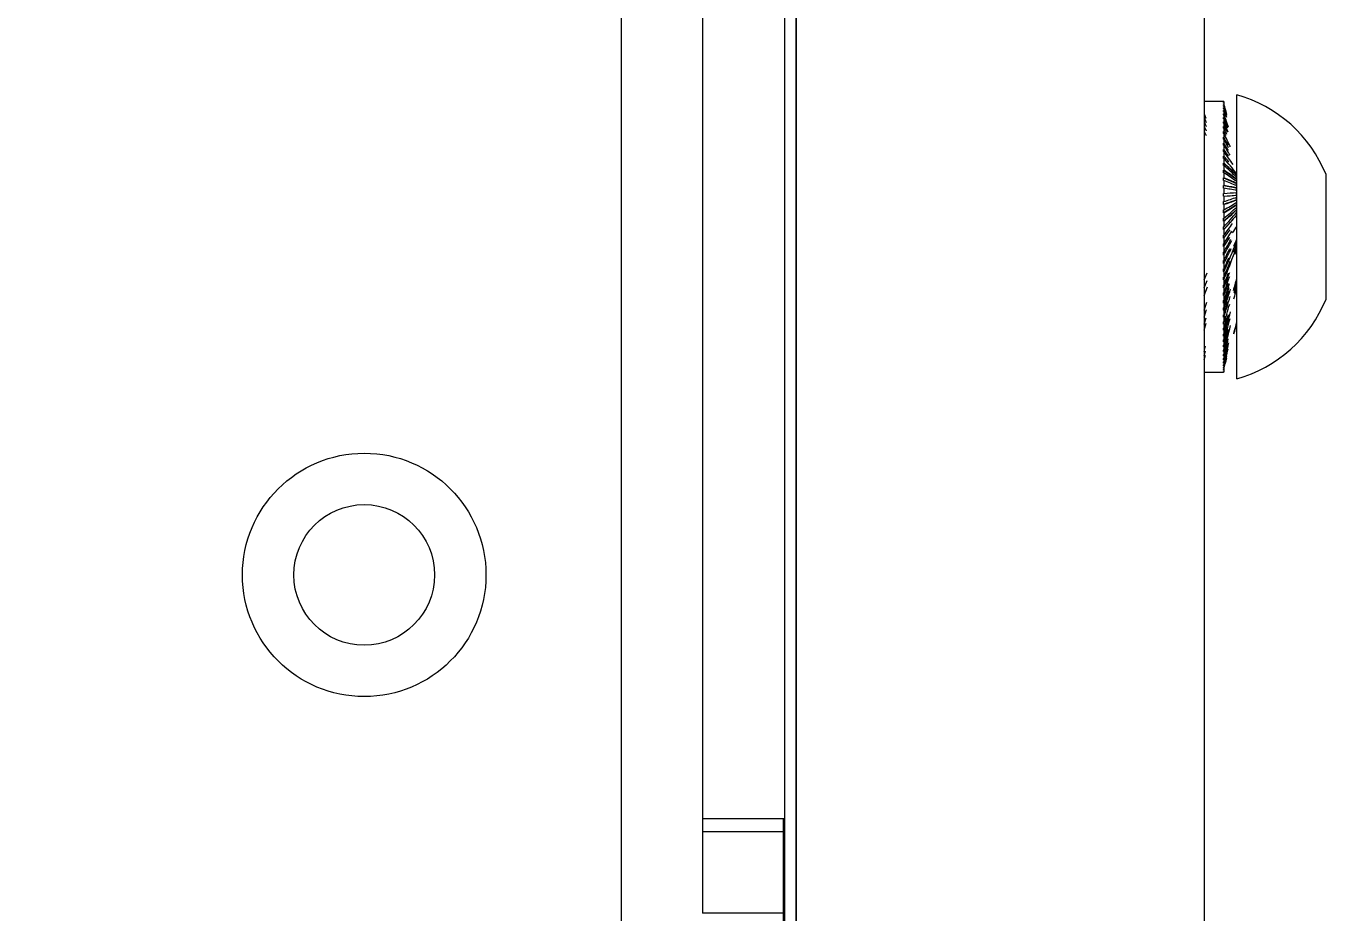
# Model space of a CAD drawing. Header units: millimetres. Extents: x -18178 to 96133, y -22425 to 61598.
# Drawn here: x 42416.54 to 42464.59, y 50696.64 to 50729.43 of the extents above; entities that cross this region are included whole.
import ezdxf

# ---------------------------------------------------------------- set-up
doc = ezdxf.new("R2010")
doc.units = ezdxf.units.MM
for name, color, linetype in [('10H46910P0610B', 7, 'Continuous'), ('10H46911P06B', 7, 'Continuous'), ('CH0650FE', 7, 'Continuous'), ('EAE-UPS PANEL-VERTV.', 7, 'Continuous'), ('MA1129FE', 7, 'Continuous'), ('MA1130FE', 7, 'Continuous'), ('MA1385FE', 7, 'Continuous'), ('NEW_TOP_PLATE_AL', 7, 'Continuous'), ('RG1045FE', 7, 'Continuous')]:
    doc.layers.add(name, color=color, linetype=linetype)
doc.layers.add('E-ELEC-EQPM', color=7, linetype='Continuous', lineweight=35)

# ---------------------------------------------------------------- blocks, each defined once
blk = doc.blocks.new('A$Ccc32f15b')
at = {"layer": '10H46910P0610B', "color": 7, "linetype": 'Continuous'}
for p, q in [((128.455, 45.2275), (128.5118, 45.2275)), ((128.5118, 45.2275), (128.5132, 45.2275)), ((128.5132, 45.2275), (128.6268, 45.2275)), ((128.6268, 45.2275), (128.6282, 45.2275)), ((128.6282, 45.2275), (128.685, 45.2275)), ((128.8325, 45.0625), (128.3075, 45.0625)), ((128.42, 45.0026), (128.42, 45.0025)), ((128.4507, 45.0026), (128.4507, 45.0025)), ((128.6893, 45.0026), (128.6893, 45.0025)), ((128.72, 45.0025), (128.72, 45.0026))]:
    blk.add_line(p, q, dxfattribs=at)
for centre, start, end in [((128.5484, 44.9956), 111.9331, 164.4773), ((128.5916, 44.9956), 15.5227, 68.0669)]:
    blk.add_arc(centre, 0.25, start, end, dxfattribs=at)
at = {"layer": '10H46911P06B', "color": 7, "linetype": 'Continuous'}
for p, q in [((128.4336, 45.0383), (128.4563, 45.0621)), ((128.447, 45.0383), (128.4636, 45.0621)), ((128.4609, 45.0383), (128.4713, 45.0621)), ((128.476, 45.0621), (128.4713, 45.0621)), ((128.4752, 45.0383), (128.4794, 45.0621)), ((128.4843, 45.0621), (128.4794, 45.0621)), ((128.4929, 45.0621), (128.4879, 45.0621)), ((128.495, 45.0383), (128.4929, 45.0621)), ((128.5019, 45.0621), (128.4966, 45.0621)), ((128.664, 45.0621), (128.6593, 45.0621)), ((128.32, 45.0388), (128.3203, 45.0388)), ((128.32, 45.0388), (128.32, 45.0383)), ((128.32, 45.0383), (128.32, 45.0031)), ((128.3203, 45.0388), (128.3203, 45.0383)), ((128.3203, 45.0383), (128.3207, 45.0384)), ((128.3207, 45.0383), (128.3203, 45.0383)), ((128.3207, 45.0388), (128.3216, 45.0388)), ((128.3207, 45.0388), (128.3207, 45.0383)), ((128.3216, 45.0388), (128.3216, 45.0383)), ((128.3216, 45.0383), (128.3223, 45.0385)), ((128.3223, 45.0383), (128.3216, 45.0383)), ((128.3223, 45.0388), (128.3239, 45.0388)), ((128.3223, 45.0388), (128.3223, 45.0383)), ((128.3239, 45.0388), (128.3239, 45.0383)), ((128.3239, 45.0383), (128.3249, 45.0386)), ((128.3249, 45.0383), (128.3239, 45.0383)), ((128.3249, 45.0388), (128.3271, 45.0388)), ((128.3249, 45.0388), (128.3249, 45.0383)), ((128.3271, 45.0388), (128.3271, 45.0383)), ((128.3271, 45.0383), (128.3284, 45.0387)), ((128.3284, 45.0383), (128.3271, 45.0383)), ((128.3284, 45.0388), (128.3313, 45.0388)), ((128.3284, 45.0388), (128.3284, 45.0383)), ((128.3313, 45.0383), (128.333, 45.0388)), ((128.3313, 45.0388), (128.3313, 45.0383)), ((128.333, 45.0383), (128.3313, 45.0383)), ((128.333, 45.0388), (128.3365, 45.0388)), ((128.333, 45.0388), (128.333, 45.0383)), ((128.3365, 45.0383), (128.3459, 45.0413)), ((128.3365, 45.0388), (128.3365, 45.0383)), ((128.3384, 45.0383), (128.3365, 45.0383)), ((128.3384, 45.0388), (128.3426, 45.0388)), ((128.3384, 45.0388), (128.3384, 45.0383)), ((128.3426, 45.0383), (128.367, 45.0465)), ((128.3426, 45.0388), (128.3426, 45.0383)), ((128.3448, 45.0383), (128.3426, 45.0383)), ((128.3448, 45.0388), (128.3495, 45.0388)), ((128.3448, 45.0388), (128.3448, 45.0383)), ((128.3495, 45.0388), (128.3495, 45.0383)), ((128.3521, 45.0383), (128.3495, 45.0383)), ((128.3521, 45.0388), (128.3574, 45.0388)), ((128.3521, 45.0388), (128.3521, 45.0383)), ((128.3574, 45.0388), (128.3574, 45.0383)), ((128.3602, 45.0383), (128.3574, 45.0383)), ((128.3602, 45.0388), (128.366, 45.0388)), ((128.3602, 45.0388), (128.3602, 45.0383)), ((128.366, 45.0388), (128.366, 45.0383)), ((128.3691, 45.0383), (128.366, 45.0383)), ((128.3691, 45.0388), (128.3755, 45.0388)), ((128.3691, 45.0388), (128.3691, 45.0383)), ((128.3755, 45.0388), (128.3755, 45.0383)), ((128.3789, 45.0383), (128.3755, 45.0383)), ((128.3789, 45.0388), (128.3857, 45.0388)), ((128.3789, 45.0388), (128.3789, 45.0383)), ((128.3857, 45.0388), (128.3857, 45.0383)), ((128.3894, 45.0383), (128.3857, 45.0383)), ((128.3894, 45.0388), (128.3967, 45.0388)), ((128.3894, 45.0388), (128.3894, 45.0383)), ((128.3967, 45.0388), (128.3967, 45.0383)), ((128.4006, 45.0383), (128.3967, 45.0383)), ((128.4006, 45.0388), (128.4084, 45.0388)), ((128.4006, 45.0388), (128.4006, 45.0383)), ((128.4084, 45.0388), (128.4084, 45.0383)), ((128.4125, 45.0383), (128.4084, 45.0383)), ((128.4125, 45.0388), (128.4207, 45.0388)), ((128.4125, 45.0388), (128.4125, 45.0383)), ((128.4207, 45.0388), (128.4207, 45.0383)), ((128.425, 45.0383), (128.4207, 45.0383)), ((128.425, 45.0388), (128.4336, 45.0388)), ((128.425, 45.0388), (128.425, 45.0383)), ((128.4336, 45.0388), (128.4336, 45.0383)), ((128.438, 45.0383), (128.4336, 45.0383)), ((128.438, 45.0388), (128.447, 45.0388)), ((128.438, 45.0388), (128.438, 45.0383)), ((128.447, 45.0388), (128.447, 45.0383)), ((128.4516, 45.0383), (128.447, 45.0383)), ((128.4516, 45.0388), (128.4609, 45.0388)), ((128.4516, 45.0388), (128.4516, 45.0383)), ((128.4609, 45.0388), (128.4609, 45.0383)), ((128.4657, 45.0383), (128.4609, 45.0383)), ((128.4657, 45.0388), (128.4752, 45.0388)), ((128.4657, 45.0388), (128.4657, 45.0383)), ((128.4752, 45.0388), (128.4752, 45.0383)), ((128.4802, 45.0383), (128.4752, 45.0383)), ((128.4802, 45.0388), (128.4899, 45.0388)), ((128.4802, 45.0388), (128.4802, 45.0383)), ((128.4899, 45.0388), (128.4899, 45.0383)), ((128.495, 45.0383), (128.4899, 45.0383)), ((128.495, 45.0388), (128.505, 45.0388)), ((128.495, 45.0388), (128.495, 45.0383)), ((128.505, 45.0388), (128.505, 45.0383)), ((128.5101, 45.0383), (128.505, 45.0383)), ((128.5101, 45.0388), (128.5203, 45.0388)), ((128.5101, 45.0388), (128.5101, 45.0383)), ((128.5203, 45.0388), (128.5203, 45.0383)), ((128.5255, 45.0383), (128.5203, 45.0383)), ((128.5255, 45.0388), (128.5357, 45.0388)), ((128.5255, 45.0388), (128.5255, 45.0383)), ((128.5357, 45.0388), (128.5357, 45.0383)), ((128.541, 45.0383), (128.5357, 45.0383)), ((128.541, 45.0388), (128.5514, 45.0388)), ((128.541, 45.0388), (128.541, 45.0383)), ((128.5514, 45.0388), (128.5514, 45.0383)), ((128.5566, 45.0383), (128.5514, 45.0383)), ((128.5566, 45.0388), (128.567, 45.0388)), ((128.5566, 45.0388), (128.5566, 45.0383)), ((128.567, 45.0388), (128.567, 45.0383)), ((128.5723, 45.0383), (128.567, 45.0383)), ((128.5723, 45.0388), (128.5827, 45.0388)), ((128.5723, 45.0388), (128.5723, 45.0383)), ((128.5827, 45.0388), (128.5827, 45.0383)), ((128.588, 45.0383), (128.5827, 45.0383)), ((128.588, 45.0388), (128.5984, 45.0388)), ((128.588, 45.0388), (128.588, 45.0383)), ((128.5984, 45.0388), (128.5984, 45.0383)), ((128.6037, 45.0383), (128.5984, 45.0383)), ((128.6037, 45.0388), (128.6139, 45.0388)), ((128.6037, 45.0388), (128.6037, 45.0383)), ((128.6139, 45.0388), (128.6139, 45.0383)), ((128.6191, 45.0383), (128.6139, 45.0383)), ((128.6191, 45.0388), (128.6293, 45.0388)), ((128.6191, 45.0388), (128.6191, 45.0383)), ((128.6293, 45.0388), (128.6293, 45.0383)), ((128.6344, 45.0383), (128.6293, 45.0383)), ((128.6344, 45.0388), (128.6444, 45.0388)), ((128.6344, 45.0388), (128.6344, 45.0383)), ((128.6444, 45.0388), (128.6444, 45.0383)), ((128.6495, 45.0383), (128.6444, 45.0383)), ((128.6495, 45.0388), (128.6593, 45.0388)), ((128.6495, 45.0388), (128.6495, 45.0383)), ((128.6593, 45.0388), (128.6593, 45.0383)), ((128.6642, 45.0383), (128.6593, 45.0383)), ((128.6642, 45.0388), (128.6738, 45.0388)), ((128.6642, 45.0388), (128.6642, 45.0383)), ((128.6738, 45.0388), (128.6738, 45.0383)), ((128.6786, 45.0383), (128.6738, 45.0383)), ((128.6786, 45.0388), (128.6878, 45.0388)), ((128.6786, 45.0388), (128.6786, 45.0383)), ((128.6878, 45.0388), (128.6878, 45.0383)), ((128.6925, 45.0383), (128.6878, 45.0383)), ((128.6925, 45.0388), (128.7015, 45.0388)), ((128.6925, 45.0388), (128.6925, 45.0383)), ((128.7015, 45.0388), (128.7015, 45.0383)), ((128.7059, 45.0383), (128.7015, 45.0383)), ((128.7059, 45.0388), (128.7145, 45.0388)), ((128.7059, 45.0388), (128.7059, 45.0383)), ((128.7145, 45.0388), (128.7145, 45.0383)), ((128.7188, 45.0383), (128.7145, 45.0383)), ((128.7188, 45.0388), (128.7271, 45.0388)), ((128.7188, 45.0388), (128.7188, 45.0383)), ((128.7271, 45.0388), (128.7271, 45.0383)), ((128.7312, 45.0383), (128.7271, 45.0383)), ((128.7312, 45.0388), (128.739, 45.0388)), ((128.7312, 45.0388), (128.7312, 45.0383)), ((128.739, 45.0388), (128.739, 45.0383)), ((128.7428, 45.0383), (128.739, 45.0383)), ((128.7428, 45.0388), (128.7502, 45.0388)), ((128.7428, 45.0388), (128.7428, 45.0383)), ((128.7502, 45.0388), (128.7502, 45.0383)), ((128.7538, 45.0383), (128.7502, 45.0383)), ((128.7538, 45.0388), (128.7607, 45.0388)), ((128.7538, 45.0388), (128.7538, 45.0383)), ((128.7607, 45.0388), (128.7607, 45.0383)), ((128.7641, 45.0383), (128.7607, 45.0383)), ((128.7641, 45.0388), (128.7705, 45.0388)), ((128.7641, 45.0388), (128.7641, 45.0383)), ((128.7705, 45.0388), (128.7705, 45.0383)), ((128.7736, 45.0383), (128.7705, 45.0383)), ((128.7736, 45.0388), (128.7795, 45.0388)), ((128.7736, 45.0388), (128.7736, 45.0383)), ((128.7795, 45.0388), (128.7795, 45.0383)), ((128.7823, 45.0383), (128.7795, 45.0383)), ((128.7823, 45.0388), (128.7876, 45.0388)), ((128.7823, 45.0388), (128.7823, 45.0383)), ((128.7876, 45.0388), (128.7876, 45.0383)), ((128.7902, 45.0383), (128.7876, 45.0383)), ((128.7902, 45.0388), (128.7949, 45.0388)), ((128.7902, 45.0388), (128.7902, 45.0383)), ((128.7949, 45.0388), (128.7949, 45.0383)), ((128.7972, 45.0383), (128.7949, 45.0383)), ((128.7972, 45.0388), (128.8013, 45.0388)), ((128.7972, 45.0388), (128.7972, 45.0383)), ((128.8013, 45.0388), (128.8013, 45.0383)), ((128.8033, 45.0383), (128.8013, 45.0383)), ((128.8033, 45.0388), (128.8068, 45.0388)), ((128.8033, 45.0388), (128.8033, 45.0383)), ((128.8068, 45.0388), (128.8068, 45.0383)), ((128.8085, 45.0383), (128.8068, 45.0383)), ((128.8085, 45.0388), (128.8114, 45.0388)), ((128.8085, 45.0388), (128.8085, 45.0383)), ((128.8114, 45.0388), (128.8114, 45.0383)), ((128.8127, 45.0383), (128.8114, 45.0383)), ((128.8127, 45.0388), (128.815, 45.0388)), ((128.8127, 45.0388), (128.8127, 45.0383)), ((128.815, 45.0388), (128.815, 45.0383)), ((128.816, 45.0383), (128.815, 45.0383)), ((128.816, 45.0388), (128.8176, 45.0388)), ((128.816, 45.0388), (128.816, 45.0383)), ((128.8176, 45.0388), (128.8176, 45.0383)), ((128.8183, 45.0383), (128.8176, 45.0383)), ((128.8183, 45.0388), (128.8193, 45.0388)), ((128.8183, 45.0388), (128.8183, 45.0383)), ((128.8193, 45.0388), (128.8193, 45.0383)), ((128.8196, 45.0383), (128.8193, 45.0383)), ((128.8196, 45.0388), (128.82, 45.0388)), ((128.8196, 45.0388), (128.8196, 45.0383)), ((128.82, 45.0388), (128.82, 45.0383)), ((128.82, 45.0388), (128.82, 45.0383)), ((128.82, 45.0383), (128.82, 45.0383)), ((128.82, 45.0031), (128.82, 45.0383)), ((128.32, 45.0031), (128.32, 45.0026)), ((128.32, 45.0031), (128.32, 45.0031)), ((128.32, 45.0026), (128.3203, 45.0026)), ((128.3203, 45.0031), (128.3203, 45.0026)), ((128.3207, 45.0031), (128.3203, 45.0031)), ((128.3207, 45.0031), (128.3207, 45.0026)), ((128.3207, 45.0026), (128.3216, 45.0026)), ((128.3216, 45.0031), (128.3216, 45.0026)), ((128.3223, 45.0031), (128.3216, 45.0031)), ((128.3223, 45.0031), (128.3223, 45.0026)), ((128.3223, 45.0026), (128.3239, 45.0026)), ((128.3239, 45.0031), (128.3239, 45.0026)), ((128.3249, 45.0031), (128.3239, 45.0031)), ((128.3249, 45.0031), (128.3249, 45.0026)), ((128.3249, 45.0026), (128.3271, 45.0026)), ((128.3271, 45.0031), (128.3271, 45.0026)), ((128.3284, 45.0031), (128.3271, 45.0031)), ((128.3284, 45.0031), (128.3284, 45.0026)), ((128.3284, 45.0026), (128.3313, 45.0026)), ((128.3313, 45.0031), (128.3313, 45.0026)), ((128.333, 45.0031), (128.3313, 45.0031)), ((128.333, 45.0031), (128.333, 45.0026)), ((128.333, 45.0026), (128.3365, 45.0026)), ((128.3365, 45.0031), (128.3365, 45.0026)), ((128.3384, 45.0031), (128.3365, 45.0031)), ((128.3384, 45.0031), (128.3384, 45.0026)), ((128.3384, 45.0026), (128.3426, 45.0026)), ((128.3426, 45.0026), (128.3506, 45.0053)), ((128.3426, 45.0031), (128.3426, 45.0026)), ((128.3448, 45.0031), (128.3426, 45.0031)), ((128.3448, 45.0031), (128.3448, 45.0026)), ((128.3448, 45.0026), (128.3495, 45.0026)), ((128.3495, 45.0026), (128.3587, 45.0059)), ((128.3495, 45.0031), (128.3495, 45.0026)), ((128.3521, 45.0031), (128.3495, 45.0031)), ((128.3521, 45.0031), (128.3521, 45.0026)), ((128.3521, 45.0026), (128.3574, 45.0026)), ((128.3574, 45.0026), (128.3658, 45.0059)), ((128.3574, 45.0031), (128.3574, 45.0026)), ((128.3602, 45.0031), (128.3574, 45.0031)), ((128.3602, 45.0031), (128.3602, 45.0026)), ((128.3602, 45.0026), (128.366, 45.0026)), ((128.366, 45.0026), (128.3738, 45.0059)), ((128.366, 45.0031), (128.366, 45.0026)), ((128.3691, 45.0031), (128.366, 45.0031)), ((128.3691, 45.0031), (128.3691, 45.0026)), ((128.3691, 45.0026), (128.3755, 45.0026)), ((128.3755, 45.0026), (128.3826, 45.0059)), ((128.3755, 45.0031), (128.3755, 45.0026)), ((128.3789, 45.0031), (128.3755, 45.0031)), ((128.3789, 45.0031), (128.3789, 45.0026)), ((128.3789, 45.0026), (128.3857, 45.0026)), ((128.3857, 45.0031), (128.3857, 45.0026)), ((128.3894, 45.0031), (128.3857, 45.0031)), ((128.3894, 45.0031), (128.3894, 45.0026)), ((128.3894, 45.0026), (128.3967, 45.0026)), ((128.3967, 45.0031), (128.3967, 45.0026)), ((128.4006, 45.0031), (128.3967, 45.0031)), ((128.4006, 45.0031), (128.4006, 45.0026)), ((128.4006, 45.0026), (128.4084, 45.0026)), ((128.4084, 45.0031), (128.4084, 45.0026)), ((128.4125, 45.0031), (128.4084, 45.0031)), ((128.4125, 45.0031), (128.4125, 45.0026)), ((128.4125, 45.0026), (128.4207, 45.0026)), ((128.4207, 45.0031), (128.4207, 45.0026)), ((128.425, 45.0031), (128.4207, 45.0031)), ((128.425, 45.0031), (128.425, 45.0026)), ((128.425, 45.0026), (128.4336, 45.0026)), ((128.4336, 45.0031), (128.4336, 45.0026)), ((128.438, 45.0031), (128.4336, 45.0031)), ((128.438, 45.0031), (128.438, 45.0026)), ((128.438, 45.0026), (128.447, 45.0026)), ((128.447, 45.0031), (128.447, 45.0026)), ((128.4516, 45.0031), (128.447, 45.0031)), ((128.4516, 45.0031), (128.4516, 45.0026)), ((128.4516, 45.0026), (128.4609, 45.0026)), ((128.4609, 45.0031), (128.4609, 45.0026)), ((128.4657, 45.0031), (128.4609, 45.0031)), ((128.4657, 45.0031), (128.4657, 45.0026)), ((128.4657, 45.0026), (128.4752, 45.0026)), ((128.4752, 45.0031), (128.4752, 45.0026)), ((128.4802, 45.0031), (128.4752, 45.0031)), ((128.4802, 45.0031), (128.4802, 45.0026)), ((128.4802, 45.0026), (128.4899, 45.0026)), ((128.4899, 45.0031), (128.4899, 45.0026)), ((128.495, 45.0031), (128.4899, 45.0031)), ((128.495, 45.0031), (128.495, 45.0026)), ((128.495, 45.0026), (128.505, 45.0026)), ((128.505, 45.0031), (128.505, 45.0026)), ((128.5101, 45.0031), (128.505, 45.0031)), ((128.5101, 45.0031), (128.5101, 45.0026)), ((128.5101, 45.0026), (128.5203, 45.0026)), ((128.5203, 45.0031), (128.5203, 45.0026)), ((128.5255, 45.0031), (128.5203, 45.0031)), ((128.5255, 45.0031), (128.5255, 45.0026)), ((128.5255, 45.0026), (128.5357, 45.0026)), ((128.5357, 45.0031), (128.5357, 45.0026)), ((128.541, 45.0031), (128.5357, 45.0031)), ((128.541, 45.0031), (128.541, 45.0026)), ((128.541, 45.0026), (128.5514, 45.0026)), ((128.5514, 45.0031), (128.5514, 45.0026)), ((128.5566, 45.0031), (128.5514, 45.0031)), ((128.5566, 45.0031), (128.5566, 45.0026)), ((128.5566, 45.0026), (128.567, 45.0026)), ((128.567, 45.0031), (128.567, 45.0026)), ((128.5723, 45.0031), (128.567, 45.0031)), ((128.5723, 45.0031), (128.5723, 45.0026)), ((128.5723, 45.0026), (128.5827, 45.0026)), ((128.5827, 45.0031), (128.5827, 45.0026)), ((128.588, 45.0031), (128.5827, 45.0031)), ((128.588, 45.0031), (128.588, 45.0026)), ((128.588, 45.0026), (128.5984, 45.0026)), ((128.5984, 45.0031), (128.5984, 45.0026)), ((128.6037, 45.0031), (128.5984, 45.0031)), ((128.6037, 45.0031), (128.6037, 45.0026)), ((128.6037, 45.0026), (128.6139, 45.0026)), ((128.6139, 45.0031), (128.6139, 45.0026)), ((128.6191, 45.0031), (128.6139, 45.0031)), ((128.6191, 45.0031), (128.6191, 45.0026)), ((128.6191, 45.0026), (128.6293, 45.0026)), ((128.6293, 45.0031), (128.6293, 45.0026)), ((128.6344, 45.0031), (128.6293, 45.0031)), ((128.6344, 45.0031), (128.6344, 45.0026)), ((128.6344, 45.0026), (128.6444, 45.0026)), ((128.6495, 45.0026), (128.6366, 45.0077)), ((128.6444, 45.0031), (128.6444, 45.0026)), ((128.6495, 45.0031), (128.6444, 45.0031)), ((128.6495, 45.0031), (128.6495, 45.0026)), ((128.6495, 45.0026), (128.6593, 45.0026)), ((128.6642, 45.0026), (128.6505, 45.0077)), ((128.6593, 45.0031), (128.6593, 45.0026)), ((128.6642, 45.0031), (128.6593, 45.0031)), ((128.6786, 45.0026), (128.6624, 45.0082)), ((128.6642, 45.0031), (128.6642, 45.0026)), ((128.6642, 45.0026), (128.6738, 45.0026)), ((128.6738, 45.0031), (128.6738, 45.0026)), ((128.6786, 45.0031), (128.6738, 45.0031)), ((128.6786, 45.0031), (128.6786, 45.0026)), ((128.6786, 45.0026), (128.6878, 45.0026)), ((128.6878, 45.0031), (128.6878, 45.0026)), ((128.6925, 45.0031), (128.6878, 45.0031)), ((128.7059, 45.0026), (128.6909, 45.0072)), ((128.6925, 45.0031), (128.6925, 45.0026)), ((128.6925, 45.0026), (128.7015, 45.0026)), ((128.7015, 45.0031), (128.7015, 45.0026)), ((128.7059, 45.0031), (128.7015, 45.0031)), ((128.7188, 45.0026), (128.7043, 45.0069)), ((128.7059, 45.0031), (128.7059, 45.0026)), ((128.7059, 45.0026), (128.7145, 45.0026)), ((128.7145, 45.0031), (128.7145, 45.0026)), ((128.7188, 45.0031), (128.7145, 45.0031)), ((128.7188, 45.0031), (128.7188, 45.0026)), ((128.7188, 45.0026), (128.7271, 45.0026)), ((128.7312, 45.0026), (128.72, 45.0058)), ((128.7271, 45.0031), (128.7271, 45.0026)), ((128.7312, 45.0031), (128.7271, 45.0031)), ((128.7428, 45.0026), (128.7294, 45.0063)), ((128.7312, 45.0031), (128.7312, 45.0026)), ((128.7312, 45.0026), (128.739, 45.0026)), ((128.739, 45.0031), (128.739, 45.0026)), ((128.7428, 45.0031), (128.739, 45.0031)), ((128.7428, 45.0031), (128.7428, 45.0026)), ((128.7428, 45.0026), (128.7502, 45.0026)), ((128.7502, 45.0031), (128.7502, 45.0026)), ((128.7538, 45.0031), (128.7502, 45.0031)), ((128.7538, 45.0031), (128.7538, 45.0026)), ((128.7538, 45.0026), (128.7607, 45.0026)), ((128.7607, 45.0031), (128.7607, 45.0026)), ((128.7641, 45.0031), (128.7607, 45.0031)), ((128.7641, 45.0031), (128.7641, 45.0026)), ((128.7641, 45.0026), (128.7705, 45.0026)), ((128.7705, 45.0031), (128.7705, 45.0026)), ((128.7736, 45.0031), (128.7705, 45.0031)), ((128.7823, 45.0026), (128.7721, 45.0051)), ((128.7736, 45.0031), (128.7736, 45.0026)), ((128.7736, 45.0026), (128.7795, 45.0026)), ((128.7795, 45.0031), (128.7795, 45.0026)), ((128.7823, 45.0031), (128.7795, 45.0031)), ((128.7902, 45.0026), (128.7809, 45.0049)), ((128.7823, 45.0031), (128.7823, 45.0026)), ((128.7823, 45.0026), (128.7876, 45.0026)), ((128.7876, 45.0031), (128.7876, 45.0026)), ((128.7902, 45.0031), (128.7876, 45.0031)), ((128.7972, 45.0026), (128.7889, 45.0046)), ((128.7902, 45.0031), (128.7902, 45.0026)), ((128.7902, 45.0026), (128.7949, 45.0026)), ((128.7949, 45.0031), (128.7949, 45.0026)), ((128.7972, 45.0031), (128.7949, 45.0031)), ((128.7972, 45.0031), (128.7972, 45.0026)), ((128.7972, 45.0026), (128.8013, 45.0026)), ((128.8013, 45.0031), (128.8013, 45.0026)), ((128.8033, 45.0031), (128.8013, 45.0031)), ((128.8033, 45.0031), (128.8033, 45.0026)), ((128.8033, 45.0026), (128.8068, 45.0026)), ((128.8068, 45.0031), (128.8068, 45.0026)), ((128.8085, 45.0031), (128.8068, 45.0031)), ((128.8085, 45.0031), (128.8085, 45.0026)), ((128.8085, 45.0026), (128.8114, 45.0026)), ((128.8114, 45.0031), (128.8114, 45.0026)), ((128.8127, 45.0031), (128.8114, 45.0031)), ((128.8127, 45.0031), (128.8127, 45.0026)), ((128.8127, 45.0026), (128.815, 45.0026)), ((128.815, 45.0031), (128.815, 45.0026)), ((128.816, 45.0031), (128.815, 45.0031)), ((128.816, 45.0031), (128.816, 45.0026)), ((128.816, 45.0026), (128.8176, 45.0026)), ((128.8176, 45.0031), (128.8176, 45.0026)), ((128.8183, 45.0031), (128.8176, 45.0031)), ((128.8183, 45.0031), (128.8183, 45.0026)), ((128.8183, 45.0026), (128.8193, 45.0026)), ((128.8193, 45.0031), (128.8193, 45.0026)), ((128.8196, 45.0031), (128.8193, 45.0031)), ((128.8196, 45.0031), (128.8196, 45.0026)), ((128.8196, 45.0026), (128.82, 45.0026)), ((128.82, 45.0031), (128.82, 45.0026)), ((128.82, 45.0031), (128.82, 45.0026)), ((128.82, 45.0031), (128.82, 45.0031))]:
    blk.add_line(p, q, dxfattribs=at)
for centre, radius, start, end in [((129.0903, 43.5831), 1.6203, 115.0732, 116.0438), ((129.053, 43.8244), 1.3839, 117.9101, 118.6545), ((128.9359, 44.1678), 1.0243, 120.8663, 121.7568), ((129.0189, 44.0455), 1.1701, 120.8445, 121.9025), ((128.9115, 44.3423), 0.8592, 124.8277, 125.8446), ((128.9907, 44.2428), 0.9839, 124.2794, 125.9978), ((128.8962, 44.4932), 0.7237, 129.9264, 131.0705), ((128.973, 44.4134), 0.8316, 128.6748, 131.2284), ((128.898, 44.6179), 0.6268, 134.8061, 137.8148), ((128.9754, 44.5544), 0.7235, 135.3799, 137.9707), ((128.9371, 44.7146), 0.5877, 143.6837, 146.513), ((129.0216, 44.6637), 0.6823, 144.2271, 146.6539), ((129.0814, 44.7816), 0.6717, 155.2734, 157.4891), ((129.1914, 44.7396), 0.785, 155.7023, 157.5944), ((129.8052, 44.8181), 1.3481, 169.5503, 170.5771), ((130.0426, 44.7808), 1.5836, 169.7503, 170.6241), ((125.8934, 44.8233), 2.6055, 4.7442, 5.2695), ((125.4422, 44.7867), 3.0632, 4.7203, 5.1671), ((127.7767, 44.7972), 0.7673, 18.3513, 20.2342), ((127.6569, 44.7572), 0.8985, 18.2632, 19.8689), ((134.0097, 46.9524), 5.8232, 198.94218, 199.18992), ((128.005, 44.7403), 0.5955, 30.088, 32.7716), ((127.9251, 44.6928), 0.6929, 29.9564, 32.2548), ((132.3592, 47.3677), 4.4859, 210.9281, 211.2831), ((128.0685, 44.6533), 0.6057, 39.5239, 42.5075), ((131.9677, 48.0016), 4.5303, 220.4558, 220.8525), ((128.082, 44.5377), 0.6865, 46.8713, 49.8609), ((127.9995, 44.5945), 0.7004, 39.3711, 41.3675), ((131.9592, 48.8442), 5.1051, 227.8034, 228.2026), ((128.015, 44.4638), 0.7899, 46.713, 48.0336), ((128.0743, 44.3954), 0.8104, 52.5569, 54.468), ((127.9838, 44.114), 1.1047, 58.4072, 59.1686), ((128.0056, 44.3028), 0.9289, 52.4016, 53.5955), ((128.0563, 44.2285), 0.9664, 56.9874, 58.6197), ((127.9838, 44.114), 1.1047, 56.839, 57.8968), ((132.3482, 51.0991), 7.1325, 238.04003, 238.18418), ((127.9787, 43.6084), 1.5714, 67.2041, 67.7317), ((128.0327, 44.0396), 1.1482, 60.4829, 61.8064), ((127.9555, 43.9005), 1.3099, 60.3426, 61.6776), ((127.8907, 43.4128), 1.788, 66.9354, 67.3217), ((133.2314, 55.6197), 11.5368, 246.223, 246.51786), ((127.951, 43.3728), 1.8045, 68.9835, 69.455), ((127.8572, 43.1464), 2.0515, 68.7363, 69.0704), ((133.5401, 57.3372), 13.2356, 248.03787, 248.31498), ((128.0063, 43.8318), 1.3513, 63.2784, 64.3409), ((127.9238, 43.6655), 1.5393, 63.1464, 64.2879), ((127.9237, 43.1288), 2.0467, 70.6437, 70.8754), ((127.8907, 43.4128), 1.788, 65.4191, 66.4015), ((127.9787, 43.6084), 1.5714, 65.5435, 66.3591), ((127.951, 43.3728), 1.8045, 67.3999, 68.4028), ((127.8572, 43.1464), 2.0515, 67.2825, 68.1339), ((127.8243, 42.8705), 2.3253, 68.825, 69.5681), ((127.9237, 43.1288), 2.0467, 68.9363, 69.6191), ((127.8974, 42.8802), 2.2939, 70.2178, 71.0302), ((127.6846, 41.5016), 3.6888, 74.514, 74.8744), ((127.7924, 41.705), 3.4656, 75.386, 75.6598), ((127.7925, 42.5894), 2.6048, 70.112, 70.6528), ((127.6638, 41.2603), 3.9295, 75.1177, 75.378), ((127.8725, 42.631), 2.5421, 71.2931, 72.0447), ((127.7781, 41.5095), 3.6608, 75.8227, 76.0722), ((127.7623, 42.3075), 2.8853, 71.192, 71.7928), ((127.6458, 41.0393), 4.1502, 75.5081, 75.7977), ((127.734, 42.0294), 3.1625, 72.1019, 72.8482), ((127.8494, 42.385), 2.7872, 72.1988, 72.884), ((127.708, 41.7593), 3.4317, 72.8697, 73.5367), ((127.6846, 41.5016), 3.6888, 73.5172, 74.1154), ((127.6458, 41.0393), 4.1502, 74.5153, 75.1631), ((127.6638, 41.2603), 3.9295, 74.0613, 74.5066), ((127.6309, 40.8419), 4.3472, 74.8894, 75.4755), ((127.6792, 40.7819), 4.4071, 75.9574, 76.2436), ((127.7025, 40.9707), 4.2187, 75.6286, 75.9208), ((127.6103, 40.5303), 4.6584, 75.4285, 76.0406), ((127.619, 40.6713), 4.5175, 75.1917, 75.623), ((127.6039, 40.3039), 4.8845, 75.7858, 76.2356), ((129.2517, 41.8454), 3.3254, 105.9935, 106.2012), ((129.3827, 41.4192), 3.771, 106.0036, 106.2906), ((129.2244, 42.0689), 3.1025, 106.5553, 106.8097), ((129.3515, 41.6719), 3.519, 106.6052, 106.902), ((129.1952, 42.3045), 2.8676, 107.3159, 107.5319), ((129.3182, 41.9383), 3.2533, 107.3194, 107.6276), ((129.1643, 42.5485), 2.6243, 108.1293, 108.3877), ((129.1321, 42.797), 2.3767, 109.0942, 109.4029), ((129.2459, 42.4953), 2.6984, 109.0853, 109.507), ((129.0989, 43.0463), 2.1288, 110.0454, 110.6109), ((129.2076, 42.7772), 2.418, 110.3342, 110.7203), ((129.065, 43.2922), 1.8845, 111.4179, 112.056), ((129.1685, 43.0553), 2.1419, 111.688, 112.1713), ((129.0309, 43.531), 1.6479, 113.4984, 113.7973), ((129.1291, 43.3254), 1.8744, 113.52, 113.9192), ((128.9974, 43.7589), 1.4229, 115.5587, 115.9144), ((128.9652, 43.9723), 1.2137, 117.739, 118.517), ((127.8282, 42.1462), 3.0253, 72.9631, 73.4512), ((127.8091, 41.9183), 3.2527, 73.6075, 73.7958), ((127.7924, 41.705), 3.4656, 74.1491, 74.4709), ((127.7781, 41.5095), 3.6608, 74.6008, 75.0766), ((127.7664, 41.3349), 3.835, 74.973, 75.3062), ((127.7574, 41.1841), 3.9856, 75.2739, 75.6989), ((127.751, 41.0594), 4.1102, 75.5094, 75.809), ((127.6049, 40.421), 4.7675, 75.6043, 75.9935), ((127.7475, 40.9627), 4.2067, 75.6844, 76.003), ((127.7467, 40.8956), 4.2737, 75.8022, 76.1931), ((127.6028, 40.3451), 4.8433, 75.7227, 76.0943), ((136.0734, 74.9084), 30.7453, 256.25777, 256.29698), ((127.6084, 40.298), 4.8904, 75.7948, 76.1742), ((127.7488, 40.8592), 4.3101, 75.865, 76.1798), ((136.1362, 75.3975), 31.2337, 256.39547, 256.41008), ((127.7613, 40.88), 4.2893, 75.8292, 76.1191), ((127.7537, 40.854), 4.3153, 75.8739, 76.0876), ((127.7717, 40.937), 4.2324, 75.7299, 76.0217), ((136.1725, 75.6632), 31.499, 256.46669, 256.47035), ((136.1819, 75.7013), 31.5371, 256.47586, 256.47893), ((136.1646, 75.5112), 31.3472, 256.43347, 256.43596), ((136.1207, 75.0959), 30.9325, 256.33875, 256.34066), ((136.0502, 74.4619), 30.2994, 256.18991, 256.19122), ((135.9538, 73.6194), 29.458, 255.98411, 255.98479)]:
    blk.add_arc(centre, radius, start, end, dxfattribs=at)
at = {"layer": 'CH0650FE', "color": 7, "linetype": 'Continuous'}
blk.add_line((97.32, 44.075), (129.82, 44.075), dxfattribs=at)
blk.add_circle((129.195, 43.45), 0.13, dxfattribs=at)
at = {"layer": 'MA1129FE', "color": 7, "linetype": 'Continuous'}
blk.add_line((129.9201, 44.225), (129.645, 44.225), dxfattribs=at)
at = {"layer": 'MA1130FE', "color": 7, "linetype": 'Continuous'}
for p, q in [((94.925, 45.0025), (132.215, 45.0025)), ((131.7901, 44.2275), (95.3498, 44.2275))]:
    blk.add_line(p, q, dxfattribs=at)
at = {"layer": 'MA1385FE', "color": 7, "linetype": 'Continuous'}
for p, q in [((129.67, 44.225), (129.67, 44.075)), ((129.82, 44.225), (129.82, 44.075))]:
    blk.add_line(p, q, dxfattribs=at)
at = {"layer": 'NEW_TOP_PLATE_AL', "color": 7, "linetype": 'Continuous'}
blk.add_line((96.195, 43.9251), (130.865, 43.9251), dxfattribs=at)
blk.add_circle((129.195, 43.4501), 0.225, dxfattribs=at)
at = {"layer": 'RG1045FE', "color": 7, "linetype": 'Continuous'}
blk.add_line((129.645, 44.075), (129.645, 44.2275), dxfattribs=at)
blk = doc.blocks.new('ups-panel')
at = {"layer": 'EAE-UPS PANEL-VERTV.', "xscale": 20, "yscale": 20, "zscale": 20}
blk.add_blockref('A$Ccc32f15b', (5.1, -450.025, 1985.5), dxfattribs=at)

msp = doc.modelspace()

# ---------------------------------------------------------------- linework, layer by layer
at = {"layer": 'E-ELEC-EQPM'}
msp.add_lwpolyline([(41530.00043, 52699.1355), (42445.00043, 52699.1355), (42445.00043, 50045.1355), (41530.00043, 50045.1355)], close=True, dxfattribs=at)

# ---------------------------------------------------------------- block references
at = {"layer": 'EAE-UPS PANEL-VERTV.', "rotation": 270}
msp.add_blockref('ups-panel', (42010.0646, 53298.13576), dxfattribs=at)

doc.saveas('drawing.dxf')
